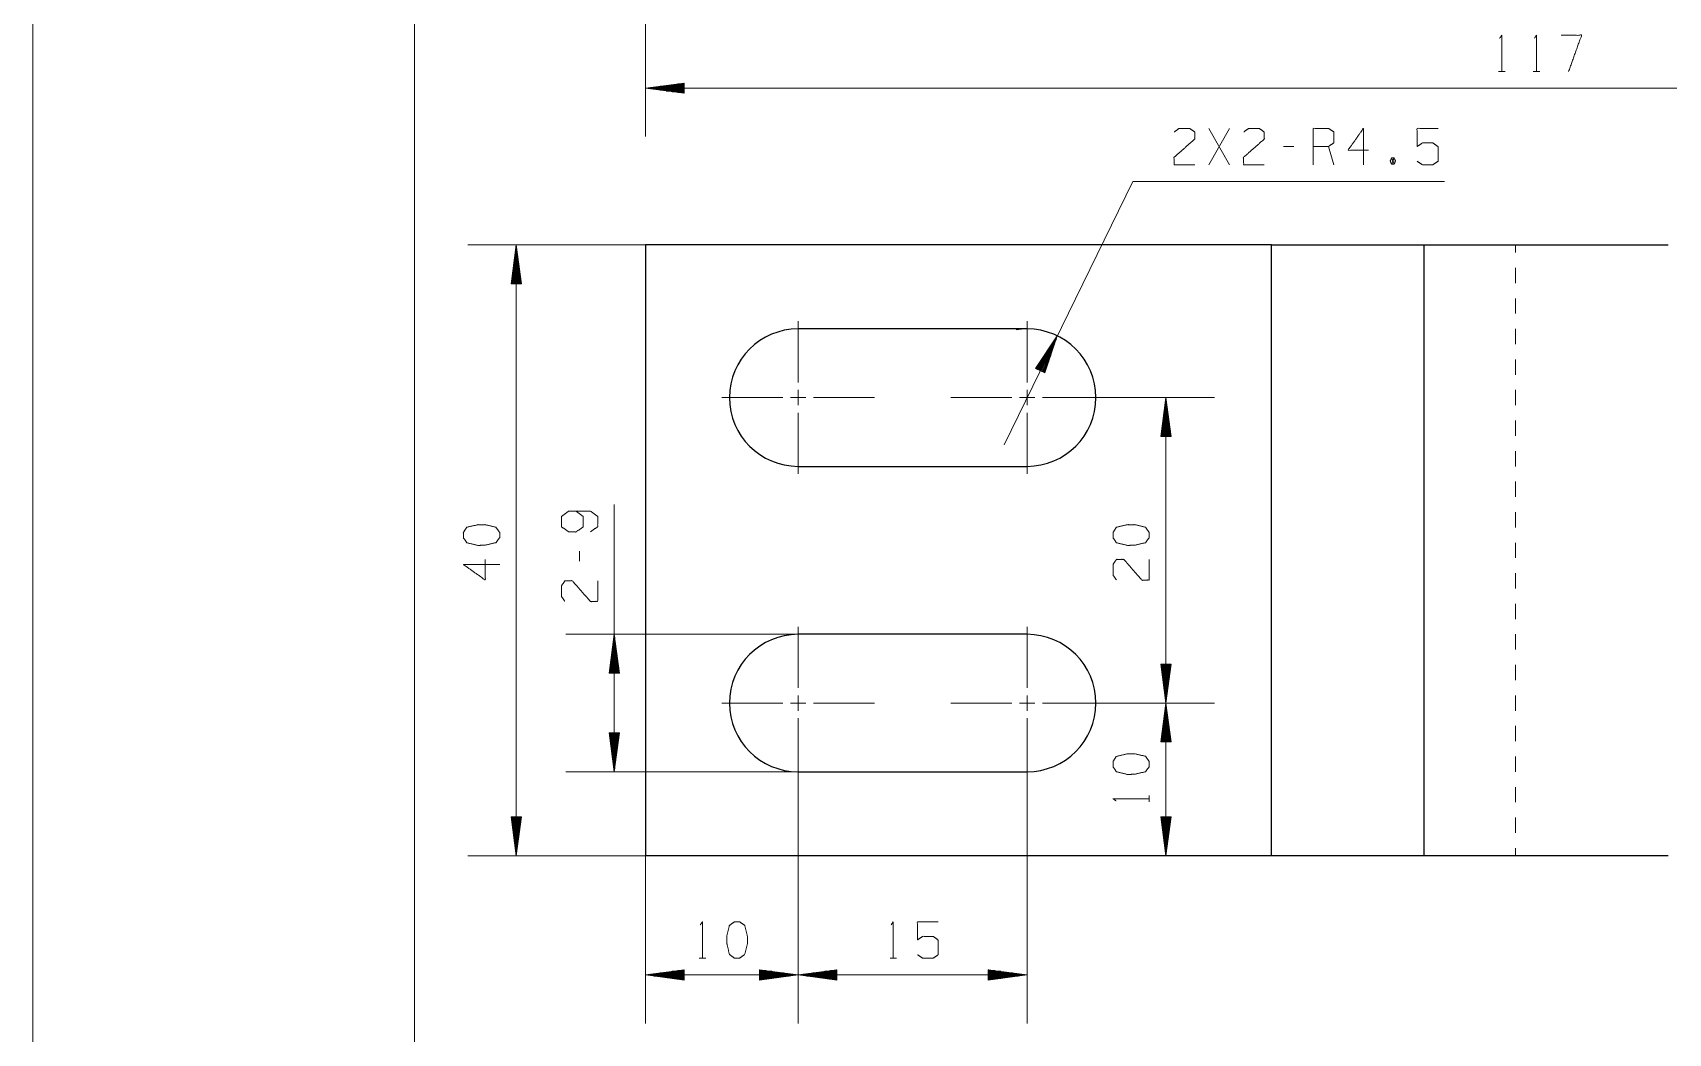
# Model space of a CAD drawing. Header units: millimetres. Extents: x 0 to 210, y 0 to 297.
# Drawn here: x 0 to 107.1, y 55.1 to 120.6 of the extents above; entities that cross this region are included whole.
import ezdxf

# ---------------------------------------------------------------- set-up
doc = ezdxf.new("R2010")
doc.units = ezdxf.units.MM
doc.layers.add('101', color=7, linetype='Continuous', true_color=0xffffff)

msp = doc.modelspace()

# ---------------------------------------------------------------- linework, layer by layer
at = {"layer": '101', "color": 133, "linetype": 'Continuous', "lineweight": 18}
for p, q in [((0, 297), (0, 0)), ((25, 292), (25, 5))]:
    msp.add_line(p, q, dxfattribs=at)
at = {"layer": '101', "color": 22, "linetype": 'Continuous', "lineweight": 18}
for p, q in [((40.14, 130.42), (40.14, 113.83)), ((42.68, 117.34), (40.14, 117)), ((40.14, 117), (42.68, 116.67)), ((40.14, 117), (157.14, 117)), ((42.68, 117.03), (40.34, 117.03)), ((42.68, 116.98), (40.34, 116.98)), ((42.68, 117.08), (40.72, 117.08)), ((42.68, 116.93), (40.72, 116.93)), ((42.68, 117.13), (41.11, 117.13)), ((42.68, 116.87), (41.11, 116.87)), ((42.68, 117.18), (41.49, 117.18)), ((42.68, 116.82), (41.49, 116.82)), ((42.68, 117.23), (41.88, 117.23)), ((42.68, 117.28), (42.26, 117.28)), ((42.68, 117.33), (42.65, 117.33)), ((42.68, 117.33), (42.65, 117.33)), ((42.68, 116.67), (42.68, 117.34)), ((42.68, 116.77), (41.88, 116.77)), ((42.68, 116.72), (42.26, 116.72)), ((42.68, 116.67), (42.65, 116.67)), ((42.68, 116.67), (42.65, 116.67)), ((63.63, 93.65), (72.06, 110.9)), ((72.06, 110.9), (92.49, 110.9)), ((40.14, 106.74), (28.5, 106.74)), ((31.68, 106.74), (31.34, 104.2)), ((31.6, 104.2), (31.6, 106.16)), ((31.65, 104.2), (31.65, 106.55)), ((32.01, 104.2), (31.68, 106.74)), ((31.68, 106.74), (31.68, 66.74)), ((31.7, 104.2), (31.7, 106.55)), ((31.75, 104.2), (31.75, 106.16)), ((31.45, 104.2), (31.45, 105.01)), ((31.5, 104.2), (31.5, 105.39)), ((31.55, 104.2), (31.55, 105.78)), ((31.8, 104.2), (31.8, 105.78)), ((31.86, 104.2), (31.86, 105.39)), ((31.91, 104.2), (31.91, 105.01)), ((31.34, 104.2), (32.01, 104.2)), ((31.35, 104.2), (31.35, 104.24)), ((31.35, 104.2), (31.35, 104.24)), ((31.4, 104.2), (31.4, 104.62)), ((31.96, 104.2), (31.96, 104.62)), ((32.01, 104.2), (32.01, 104.24)), ((32.01, 104.2), (32.01, 104.24)), ((67.12, 100.79), (65.7, 98.65)), ((66.3, 98.36), (67.12, 100.79)), ((65.84, 98.58), (66.37, 99.65)), ((65.89, 98.56), (66.58, 99.98)), ((65.93, 98.54), (66.8, 100.3)), ((65.98, 98.52), (67.01, 100.62)), ((66.03, 98.49), (67.06, 100.6)), ((66.07, 98.47), (66.93, 100.23)), ((66.12, 98.45), (66.81, 99.86)), ((65.7, 98.65), (66.3, 98.36)), ((65.71, 98.65), (65.72, 98.68)), ((65.71, 98.65), (65.72, 98.68)), ((65.75, 98.63), (65.94, 99)), ((65.8, 98.6), (66.15, 99.33)), ((66.16, 98.43), (66.69, 99.49)), ((66.21, 98.4), (66.56, 99.13)), ((66.25, 98.38), (66.44, 98.76)), ((66.3, 98.36), (66.31, 98.39)), ((66.3, 98.36), (66.31, 98.39)), ((70.14, 96.74), (77.41, 96.74)), ((74.23, 96.74), (73.9, 94.2)), ((74.21, 94.2), (74.21, 96.55)), ((74.23, 76.74), (74.23, 96.74)), ((74.57, 94.2), (74.23, 96.74)), ((74.26, 94.2), (74.26, 96.55)), ((74.06, 94.2), (74.06, 95.39)), ((74.11, 94.2), (74.11, 95.78)), ((74.16, 94.2), (74.16, 96.16)), ((74.31, 94.2), (74.31, 96.16)), ((74.36, 94.2), (74.36, 95.78)), ((74.41, 94.2), (74.41, 95.39)), ((73.95, 94.2), (73.95, 94.62)), ((74.01, 94.2), (74.01, 95.01)), ((74.46, 94.2), (74.46, 95.01)), ((74.51, 94.2), (74.51, 94.62)), ((73.9, 94.2), (73.9, 94.24)), ((73.9, 94.2), (73.9, 94.24)), ((73.9, 94.2), (74.57, 94.2)), ((74.56, 94.2), (74.56, 94.24)), ((74.56, 94.2), (74.56, 94.24)), ((38.1, 72.24), (38.1, 89.74)), ((50.14, 81.24), (34.93, 81.24)), ((38.1, 81.24), (37.77, 78.7)), ((38.03, 78.7), (38.03, 80.66)), ((38.08, 78.7), (38.08, 81.05)), ((38.44, 78.7), (38.1, 81.24)), ((38.13, 78.7), (38.13, 81.05)), ((38.18, 78.7), (38.18, 80.66)), ((37.88, 78.7), (37.88, 79.51)), ((37.93, 78.7), (37.93, 79.89)), ((37.98, 78.7), (37.98, 80.28)), ((38.23, 78.7), (38.23, 80.28)), ((38.28, 78.7), (38.28, 79.89)), ((38.33, 78.7), (38.33, 79.51)), ((37.77, 78.7), (37.77, 78.74)), ((37.77, 78.7), (37.77, 78.74)), ((37.77, 78.7), (38.44, 78.7)), ((37.82, 78.7), (37.82, 79.12)), ((38.38, 78.7), (38.38, 79.12)), ((38.43, 78.7), (38.43, 78.74)), ((38.43, 78.7), (38.43, 78.74)), ((73.9, 79.28), (74.23, 76.74)), ((74.57, 79.28), (73.9, 79.28)), ((73.9, 79.28), (73.9, 79.25)), ((73.9, 79.28), (73.9, 79.25)), ((73.95, 79.28), (73.95, 78.87)), ((74.01, 79.28), (74.01, 78.48)), ((74.06, 79.28), (74.06, 78.09)), ((74.11, 79.28), (74.11, 77.71)), ((74.16, 79.28), (74.16, 77.32)), ((74.21, 79.28), (74.21, 76.94)), ((74.23, 76.74), (74.57, 79.28)), ((74.26, 79.28), (74.26, 76.94)), ((74.31, 79.28), (74.31, 77.32)), ((74.36, 79.28), (74.36, 77.71)), ((74.41, 79.28), (74.41, 78.09)), ((74.46, 79.28), (74.46, 78.48)), ((74.51, 79.28), (74.51, 78.87)), ((74.56, 79.28), (74.56, 79.25)), ((74.56, 79.28), (74.56, 79.25)), ((70.14, 76.74), (77.41, 76.74)), ((70.14, 76.74), (77.41, 76.74)), ((74.23, 76.74), (73.9, 74.2)), ((74.16, 74.2), (74.16, 76.16)), ((74.21, 74.2), (74.21, 76.55)), ((74.57, 74.2), (74.23, 76.74)), ((74.23, 76.74), (74.23, 66.74)), ((74.26, 74.2), (74.26, 76.55)), ((74.31, 74.2), (74.31, 76.16)), ((74.01, 74.2), (74.01, 75.01)), ((74.06, 74.2), (74.06, 75.39)), ((74.11, 74.2), (74.11, 75.78)), ((74.36, 74.2), (74.36, 75.78)), ((74.41, 74.2), (74.41, 75.39)), ((74.46, 74.2), (74.46, 75.01)), ((37.77, 74.78), (38.1, 72.24)), ((37.77, 74.78), (37.77, 74.75)), ((37.77, 74.78), (37.77, 74.75)), ((38.44, 74.78), (37.77, 74.78)), ((37.82, 74.78), (37.82, 74.37)), ((37.88, 74.78), (37.88, 73.98)), ((37.93, 74.78), (37.93, 73.59)), ((37.98, 74.78), (37.98, 73.21)), ((38.03, 74.78), (38.03, 72.82)), ((38.08, 74.78), (38.08, 72.44)), ((38.1, 72.24), (38.44, 74.78)), ((38.13, 74.78), (38.13, 72.44)), ((38.18, 74.78), (38.18, 72.82)), ((38.23, 74.78), (38.23, 73.21)), ((38.28, 74.78), (38.28, 73.59)), ((38.33, 74.78), (38.33, 73.98)), ((38.38, 74.78), (38.38, 74.37)), ((38.43, 74.78), (38.43, 74.75)), ((38.43, 74.78), (38.43, 74.75)), ((73.9, 74.2), (73.9, 74.24)), ((73.9, 74.2), (73.9, 74.24)), ((73.9, 74.2), (74.57, 74.2)), ((73.95, 74.2), (73.95, 74.62)), ((74.51, 74.2), (74.51, 74.62)), ((74.56, 74.2), (74.56, 74.24)), ((74.56, 74.2), (74.56, 74.24)), ((50.14, 72.24), (34.93, 72.24)), ((50.14, 71.74), (50.14, 55.76)), ((50.14, 71.74), (50.14, 55.76)), ((65.14, 71.74), (65.14, 55.76)), ((31.34, 69.28), (31.68, 66.74)), ((32.01, 69.28), (31.34, 69.28)), ((31.35, 69.28), (31.35, 69.25)), ((31.35, 69.28), (31.35, 69.25)), ((31.4, 69.28), (31.4, 68.87)), ((31.45, 69.28), (31.45, 68.48)), ((31.5, 69.28), (31.5, 68.09)), ((31.55, 69.28), (31.55, 67.71)), ((31.6, 69.28), (31.6, 67.32)), ((31.65, 69.28), (31.65, 66.94)), ((31.68, 66.74), (32.01, 69.28)), ((31.7, 69.28), (31.7, 66.94)), ((31.75, 69.28), (31.75, 67.32)), ((31.8, 69.28), (31.8, 67.71)), ((31.86, 69.28), (31.86, 68.09)), ((31.91, 69.28), (31.91, 68.48)), ((31.96, 69.28), (31.96, 68.87)), ((32.01, 69.28), (32.01, 69.25)), ((32.01, 69.28), (32.01, 69.25)), ((73.9, 69.28), (74.23, 66.74)), ((73.9, 69.28), (73.9, 69.25)), ((74.57, 69.28), (73.9, 69.28)), ((73.9, 69.28), (73.9, 69.25)), ((73.95, 69.28), (73.95, 68.87)), ((74.01, 69.28), (74.01, 68.48)), ((74.06, 69.28), (74.06, 68.09)), ((74.11, 69.28), (74.11, 67.71)), ((74.16, 69.28), (74.16, 67.32)), ((74.21, 69.28), (74.21, 66.94)), ((74.23, 66.74), (74.57, 69.28)), ((74.26, 69.28), (74.26, 66.94)), ((74.31, 69.28), (74.31, 67.32)), ((74.36, 69.28), (74.36, 67.71)), ((74.41, 69.28), (74.41, 68.09)), ((74.46, 69.28), (74.46, 68.48)), ((74.51, 69.28), (74.51, 68.87)), ((74.56, 69.28), (74.56, 69.25)), ((74.56, 69.28), (74.56, 69.25)), ((40.14, 66.74), (28.5, 66.74)), ((40.14, 66.74), (40.14, 55.76)), ((42.68, 59.27), (40.14, 58.94)), ((50.14, 58.94), (40.14, 58.94)), ((40.14, 58.94), (42.68, 58.6)), ((42.68, 58.96), (40.34, 58.96)), ((42.68, 59.01), (40.72, 59.01)), ((42.68, 59.07), (41.11, 59.07)), ((42.68, 59.12), (41.49, 59.12)), ((42.68, 59.17), (41.88, 59.17)), ((42.68, 59.22), (42.26, 59.22)), ((42.68, 59.27), (42.65, 59.27)), ((42.68, 59.27), (42.65, 59.27)), ((42.68, 58.6), (42.68, 59.27)), ((47.6, 59.27), (47.6, 58.6)), ((47.6, 59.27), (47.63, 59.27)), ((50.14, 58.94), (47.6, 59.27)), ((47.6, 59.27), (47.63, 59.27)), ((47.6, 59.22), (48.02, 59.22)), ((47.6, 59.17), (48.41, 59.17)), ((47.6, 59.12), (48.79, 59.12)), ((47.6, 59.07), (49.18, 59.07)), ((47.6, 59.01), (49.56, 59.01)), ((47.6, 58.96), (49.95, 58.96)), ((47.6, 58.6), (50.14, 58.94)), ((52.68, 59.27), (50.14, 58.94)), ((50.14, 58.94), (65.14, 58.94)), ((50.14, 58.94), (52.68, 58.6)), ((52.68, 58.96), (50.34, 58.96)), ((52.68, 59.01), (50.72, 59.01)), ((52.68, 59.07), (51.11, 59.07)), ((52.68, 59.12), (51.49, 59.12)), ((52.68, 59.17), (51.88, 59.17)), ((52.68, 59.22), (52.26, 59.22)), ((52.68, 59.27), (52.65, 59.27)), ((52.68, 59.27), (52.65, 59.27)), ((52.68, 58.6), (52.68, 59.27)), ((65.14, 58.94), (62.6, 59.27)), ((62.6, 59.27), (62.63, 59.27)), ((62.6, 59.27), (62.63, 59.27)), ((62.6, 59.27), (62.6, 58.6)), ((62.6, 59.22), (63.02, 59.22)), ((62.6, 59.17), (63.41, 59.17)), ((62.6, 59.12), (63.79, 59.12)), ((62.6, 59.07), (64.18, 59.07)), ((62.6, 59.01), (64.56, 59.01)), ((62.6, 58.96), (64.95, 58.96)), ((62.6, 58.6), (65.14, 58.94)), ((42.68, 58.91), (40.34, 58.91)), ((42.68, 58.86), (40.72, 58.86)), ((42.68, 58.81), (41.11, 58.81)), ((42.68, 58.76), (41.49, 58.76)), ((42.68, 58.71), (41.88, 58.71)), ((42.68, 58.66), (42.26, 58.66)), ((42.68, 58.61), (42.65, 58.61)), ((42.68, 58.61), (42.65, 58.61)), ((47.6, 58.91), (49.95, 58.91)), ((47.6, 58.86), (49.56, 58.86)), ((47.6, 58.81), (49.18, 58.81)), ((47.6, 58.76), (48.79, 58.76)), ((47.6, 58.71), (48.41, 58.71)), ((47.6, 58.66), (48.02, 58.66)), ((47.6, 58.61), (47.63, 58.61)), ((47.6, 58.61), (47.63, 58.61)), ((52.68, 58.91), (50.34, 58.91)), ((52.68, 58.86), (50.72, 58.86)), ((52.68, 58.81), (51.11, 58.81)), ((52.68, 58.76), (51.49, 58.76)), ((52.68, 58.71), (51.88, 58.71)), ((52.68, 58.66), (52.26, 58.66)), ((52.68, 58.61), (52.65, 58.61)), ((52.68, 58.61), (52.65, 58.61)), ((62.6, 58.91), (64.95, 58.91)), ((62.6, 58.86), (64.56, 58.86)), ((62.6, 58.81), (64.18, 58.81)), ((62.6, 58.76), (63.79, 58.76)), ((62.6, 58.71), (63.41, 58.71)), ((62.6, 58.66), (63.02, 58.66)), ((62.6, 58.61), (62.63, 58.61)), ((62.6, 58.61), (62.63, 58.61))]:
    msp.add_line(p, q, dxfattribs=at)
at = {"layer": '101', "color": 72, "linetype": 'Continuous', "lineweight": 18}
for p, q in [((96.02, 118.09), (96.45, 118.09)), ((98.3, 118.09), (98.72, 118.09)), ((77.05, 111.99), (78.4, 114.37)), ((78.4, 111.99), (77.05, 114.37)), ((82.61, 113.19), (81.94, 113.19)), ((85.23, 111.99), (84.89, 113.19)), ((89.02, 112.44), (89.18, 112.02)), ((35.81, 86.69), (35.81, 86.02)), ((73.14, 70.26), (73.14, 70.69)), ((43.66, 60.03), (44.09, 60.03)), ((56.16, 60.03), (56.59, 60.03))]:
    msp.add_line(p, q, dxfattribs=at)
at = {"layer": '101', "color": 163, "linetype": 'Continuous', "lineweight": 25}
for p, q in [((81.14, 106.74), (40.14, 106.74)), ((40.14, 106.74), (40.14, 66.74)), ((81.14, 66.74), (81.14, 106.74)), ((91.14, 66.74), (91.14, 106.74)), ((65.14, 101.24), (50.14, 101.24)), ((50.14, 92.24), (65.14, 92.24)), ((65.14, 81.24), (50.14, 81.24)), ((50.14, 72.24), (65.14, 72.24)), ((81.14, 66.74), (40.14, 66.74))]:
    msp.add_line(p, q, dxfattribs=at)
at = {"layer": '101', "color": 53, "linetype": 'Continuous', "lineweight": 18}
for p, q in [((97.14, 106.74), (97.14, 106.24)), ((97.14, 105.24), (97.14, 104.24)), ((97.14, 103.24), (97.14, 102.24)), ((97.14, 101.24), (97.14, 100.24)), ((97.14, 99.24), (97.14, 98.24)), ((97.14, 97.24), (97.14, 96.24)), ((97.14, 95.24), (97.14, 94.24)), ((97.14, 93.24), (97.14, 92.24)), ((97.14, 91.24), (97.14, 90.24)), ((97.14, 89.24), (97.14, 88.24)), ((97.14, 87.24), (97.14, 86.24)), ((97.14, 85.24), (97.14, 84.24)), ((97.14, 83.24), (97.14, 82.24)), ((97.14, 81.24), (97.14, 80.24)), ((97.14, 79.24), (97.14, 78.24)), ((97.14, 77.24), (97.14, 76.24)), ((97.14, 75.24), (97.14, 74.24)), ((97.14, 73.24), (97.14, 72.24)), ((97.14, 71.24), (97.14, 70.24)), ((97.14, 69.24), (97.14, 68.24)), ((97.14, 67.24), (97.14, 66.74))]:
    msp.add_line(p, q, dxfattribs=at)
at = {"layer": '101', "color": 151, "linetype": 'Continuous', "lineweight": 18}
for p, q in [((50.14, 97.74), (50.14, 101.74)), ((65.14, 97.74), (65.14, 101.74)), ((49.14, 96.74), (45.14, 96.74)), ((49.64, 96.74), (50.64, 96.74)), ((50.14, 96.24), (50.14, 97.24)), ((51.14, 96.74), (55.14, 96.74)), ((64.14, 96.74), (60.14, 96.74)), ((64.64, 96.74), (65.64, 96.74)), ((65.14, 96.24), (65.14, 97.24)), ((66.14, 96.74), (70.14, 96.74)), ((50.14, 95.74), (50.14, 91.74)), ((65.14, 95.74), (65.14, 91.74)), ((50.14, 77.74), (50.14, 81.74)), ((65.14, 77.74), (65.14, 81.74)), ((50.14, 76.24), (50.14, 77.24)), ((65.14, 76.24), (65.14, 77.24)), ((49.14, 76.74), (45.14, 76.74)), ((49.64, 76.74), (50.64, 76.74)), ((51.14, 76.74), (55.14, 76.74)), ((64.14, 76.74), (60.14, 76.74)), ((64.64, 76.74), (65.64, 76.74)), ((66.14, 76.74), (70.14, 76.74)), ((50.14, 75.74), (50.14, 71.74)), ((65.14, 75.74), (65.14, 71.74))]:
    msp.add_line(p, q, dxfattribs=at)
at = {"layer": '101', "color": 163, "linetype": 'Continuous', "lineweight": 25}
for centre, start, end in [((50.14, 96.74), 90, 270), ((65.14, 96.74), 270, 90), ((50.14, 76.74), 90, 270), ((65.14, 76.74), 270, 90)]:
    msp.add_arc(centre, 4.5, start, end, dxfattribs=at)
at = {"layer": '101', "color": 22, "linetype": 'Continuous', "lineweight": 18}
msp.add_arc((65.14, 96.74), 4.5, 90, 99.1653, dxfattribs=at)
at = {"layer": '101', "color": 72, "linetype": 'Continuous', "lineweight": 18}
for points, knots in [([(96.09, 120.27), (96.24, 120.47), (96.24, 118.09)], [0, 0, 0.093491, 1, 1]), ([(98.37, 120.27), (98.51, 120.47), (98.51, 118.09)], [0, 0, 0.093489, 1, 1]), ([(100.61, 118.09), (101.46, 120.47), (100.12, 120.47)], [0, 0, 0.652471, 1, 1]), ([(74.78, 114.14), (75.1, 114.37), (75.78, 114.37), (76.12, 114.14), (76.12, 113.67), (74.76, 112.47), (74.78, 111.99), (76.12, 111.99)], [0, 0, 0.069692, 0.192978, 0.265274, 0.350227, 0.67474, 0.759752, 1, 1]), ([(79.33, 114.14), (79.65, 114.37), (80.34, 114.37), (80.67, 114.14), (80.67, 113.67), (79.31, 112.47), (79.33, 111.99), (80.67, 111.99)], [0, 0, 0.069693, 0.192977, 0.265274, 0.350227, 0.67474, 0.759752, 1, 1]), ([(83.88, 111.99), (83.88, 114.37), (84.89, 114.37), (85.23, 114.14), (85.23, 113.42), (84.89, 113.19), (83.88, 113.19)], [0, 0, 0.400951, 0.571035, 0.639278, 0.761674, 0.829917, 1, 1]), ([(87.5, 112.94), (86.16, 112.94), (87.17, 114.37), (87.17, 111.99)], [0, 0, 0.245869, 0.565295, 1, 1]), ([(90.69, 112.22), (91.03, 111.99), (91.72, 111.99), (92.06, 112.22), (92.06, 113.17), (91.72, 113.42), (91.03, 113.42), (90.69, 113.19), (90.69, 114.37), (92.06, 114.37)], [0, 0, 0.062228, 0.168343, 0.230571, 0.376816, 0.441265, 0.547381, 0.609609, 0.79049, 1, 1]), ([(89.02, 112.02), (89.18, 112.02), (89.27, 112.24), (89.18, 112.44), (89.02, 112.44), (88.93, 112.24), (89.02, 112.02), (89.18, 112.44)], [0, 0, 0.093972, 0.236784, 0.365957, 0.459929, 0.589101, 0.731913, 1, 1]), ([(36.54, 87.96), (37.01, 88.28), (37.01, 88.96), (36.54, 89.3), (35.11, 89.3), (34.64, 88.96), (34.64, 88.28), (35.11, 87.96), (35.59, 87.94), (36.06, 88.28), (36.06, 88.96), (35.59, 89.3)], [0, 0, 0.076856, 0.169525, 0.247728, 0.439296, 0.517499, 0.610169, 0.687024, 0.750924, 0.829127, 0.921797, 1, 1]), ([(30.59, 87.91), (30.34, 88.25), (29.64, 88.42), (29.16, 88.42), (28.44, 88.25), (28.21, 87.91), (28.21, 87.57), (28.44, 87.24), (29.16, 87.06), (29.64, 87.08), (30.34, 87.24), (30.59, 87.57), (30.59, 87.91)], [0, 0, 0.067526, 0.183972, 0.260584, 0.380943, 0.446141, 0.500306, 0.565504, 0.685864, 0.762529, 0.87831, 0.945835, 1, 1]), ([(73.14, 87.91), (72.89, 88.25), (72.19, 88.42), (71.72, 88.42), (70.99, 88.25), (70.77, 87.91), (70.77, 87.57), (70.99, 87.24), (71.72, 87.06), (72.19, 87.08), (72.89, 87.24), (73.14, 87.57), (73.14, 87.91)], [0, 0, 0.067526, 0.183971, 0.260583, 0.380943, 0.446141, 0.500306, 0.565504, 0.685864, 0.762529, 0.87831, 0.945835, 1, 1]), ([(29.64, 86.15), (29.64, 84.8), (28.21, 85.81), (30.59, 85.81)], [0, 0, 0.245869, 0.565295, 1, 1]), ([(70.99, 84.8), (70.77, 85.12), (70.77, 85.81), (70.99, 86.15), (71.47, 86.15), (72.67, 84.78), (73.14, 84.8), (73.14, 86.15)], [0, 0, 0.069692, 0.192978, 0.265274, 0.350228, 0.674741, 0.759752, 1, 1]), ([(34.86, 83.4), (34.64, 83.72), (34.64, 84.41), (34.86, 84.75), (35.34, 84.75), (36.54, 83.39), (37.01, 83.4), (37.01, 84.75)], [0, 0, 0.069693, 0.192978, 0.265274, 0.350227, 0.67474, 0.759752, 1, 1]), ([(73.14, 72.91), (72.89, 73.25), (72.19, 73.42), (71.72, 73.42), (70.99, 73.25), (70.77, 72.91), (70.77, 72.57), (70.99, 72.24), (71.72, 72.06), (72.19, 72.08), (72.89, 72.24), (73.14, 72.57), (73.14, 72.91)], [0, 0, 0.067526, 0.183971, 0.260583, 0.380943, 0.446141, 0.500306, 0.565504, 0.685864, 0.762529, 0.87831, 0.945835, 1, 1]), ([(70.97, 70.33), (70.77, 70.47), (73.14, 70.47)], [0, 0, 0.09349, 1, 1]), ([(43.73, 62.21), (43.87, 62.41), (43.87, 60.03)], [0, 0, 0.093491, 1, 1]), ([(46.31, 60.03), (46.64, 60.28), (46.82, 60.98), (46.82, 61.46), (46.64, 62.18), (46.31, 62.41), (45.97, 62.41), (45.64, 62.18), (45.46, 61.46), (45.48, 60.98), (45.64, 60.28), (45.97, 60.03), (46.31, 60.03)], [0, 0, 0.067526, 0.183971, 0.260583, 0.380943, 0.446141, 0.500306, 0.565505, 0.685864, 0.762529, 0.87831, 0.945835, 1, 1]), ([(56.23, 62.21), (56.37, 62.41), (56.37, 60.03)], [0, 0, 0.09349, 1, 1]), ([(57.96, 60.26), (58.3, 60.03), (58.99, 60.03), (59.32, 60.26), (59.32, 61.21), (58.99, 61.46), (58.3, 61.46), (57.96, 61.23), (57.96, 62.41), (59.32, 62.41)], [0, 0, 0.062228, 0.168343, 0.230571, 0.376815, 0.441265, 0.54738, 0.609608, 0.79049, 1, 1])]:
    msp.add_open_spline(points, degree=1, knots=knots, dxfattribs=at)
at = {"layer": '101', "color": 163, "linetype": 'Continuous', "lineweight": 25}
for points, knots in [([(81.14, 106.74), (83.96, 106.74), (86.55, 106.74), (87.69, 106.74), (89.56, 106.74), (90.24, 106.74), (91.04, 106.74), (91.14, 106.74)], [0, 0, 0.281733, 0.540641, 0.654861, 0.841254, 0.909632, 0.989822, 1, 1]), ([(91.14, 106.74), (91.26, 106.74), (92.18, 106.74), (93.97, 106.74), (95.17, 106.74), (98.05, 106.74), (101.47, 106.74), (105.21, 106.74), (107.14, 106.74)], [0, 0, 0.007291, 0.064984, 0.177016, 0.251489, 0.431935, 0.645395, 0.879463, 1, 1]), ([(91.14, 66.74), (91.04, 66.74), (90.24, 66.74), (88.7, 66.74), (86.55, 66.74), (85.3, 66.74), (82.57, 66.74), (81.14, 66.74)], [0, 0, 0.010178, 0.090368, 0.244251, 0.459359, 0.584585, 0.857685, 1, 1]), ([(107.14, 66.74), (103.31, 66.74), (99.71, 66.74), (96.53, 66.74), (95.17, 66.74), (92.98, 66.74), (91.61, 66.74), (91.14, 66.74)], [0, 0, 0.239316, 0.464723, 0.663123, 0.748511, 0.885456, 0.970942, 1, 1])]:
    msp.add_open_spline(points, degree=1, knots=knots, dxfattribs=at)

doc.saveas('drawing.dxf')
